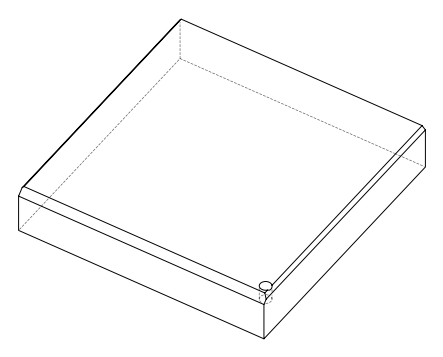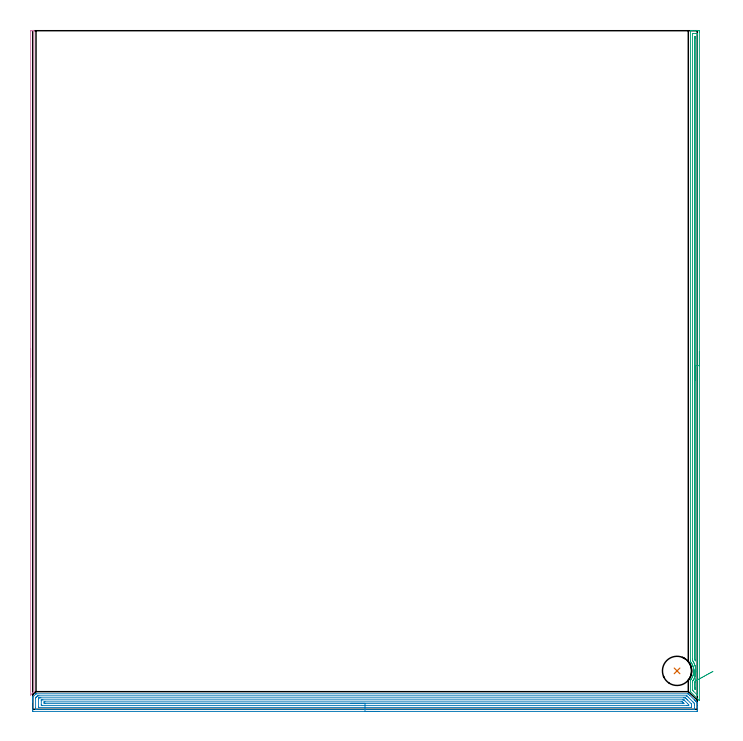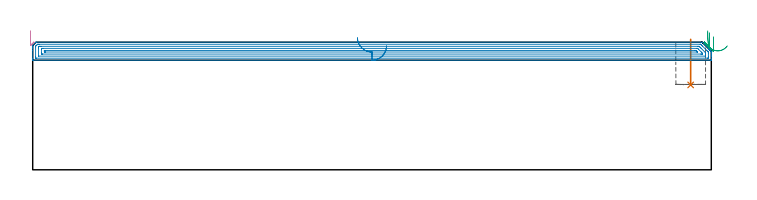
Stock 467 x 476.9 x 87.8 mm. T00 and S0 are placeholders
(PLAN: 4 operations, 1 tool changes, 34.3 min)
(1 INDEXABLE_INSERT_DRILL_BLIND_HOLE_FROM_SOLID | STEP1POCKET | NXT0302_012 | 0.13 min | 9609 mm3)
(2 AREA_MILL | FG_CHAMFER_SURFACE | UGT0205_001 | 18.82 min | 35906 mm3)
(3 AREA_MILL_1 | FG_CHAMFER_SURFACE_1 | UGT0205_001 | 11.44 min | 9235 mm3)
(4 AREA_MILL_2 | FG_CHAMFER_SURFACE_2 | UGT0205_001 | 3.88 min | 1231 mm3)
(TOOL NXT0302_012 | Index. Insert Drill 20.5mm [880-D2050L25-03] | D20.5 PA176 FL62 Z2)
(TOOL UGT0205_001 | Chamfer Mill 20 x 3 x 45 deg. | D20 FL50 Z2)
(OP 1 INDEXABLE_INSERT_DRILL_BLIND_HOLE_FROM_SOLID)
G17 G21 G94 G90
T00 M6
G54
G17 G0 G90 X452.8 Y27. S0 M3
G43 Z97.8 H1
G94 G81 G98 Z58.4 F250. R89.8
G80
M5
M2
(OP 2 AREA_MILL)
G17 G21 G94 G90
T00 M6
G54
G17 G0 G90 X243.5 Y-1.5 S1061 M3
G43 Z97.8 H0
Z85.4
G94 G1 X243.462 Z84.528 F250.
X243.348 Z83.664
X243.159 Z82.812
X242.897 Z81.98
X242.563 Z81.174
X242.16 Z80.4
X241.692 Z79.664
X241.16 Z78.972
X240.571 Z78.329
X239.928 Z77.74
X239.236 Z77.209
X238.5 Z76.74
X237.726 Z76.337
X236.92 Z76.003
X236.088 Z75.741
X235.237 Z75.552
X234.372 Z75.438
X233.5 Z75.4
X0.626 Y-1.499 Z75.401
X0.161 Y-1.495 Z75.403
X0.01 Y-1.492 Z75.406
X0.005 Y-1.035 Z75.862
X0. Y-0.417 Z76.48
Y5.141 Z82.036
Y6.552 Z83.448
Y6.906 Z83.801
Y7.614 Z84.514
Y7.962 Z84.862
Y8.549 Z85.448
X0.003 Y8.6 Z85.499
Y8.604 Z85.503
X2.276 Y10.877 Z87.775
X2.29 Y10.887 Z87.786
X2.304 Y10.894 Z87.791
X2.414 Y10.9 Z87.8
X460.116
X460.696 Y10.895 Z87.787
X460.722 Y10.879 Z87.778
X460.724 Y10.877 Z87.776
X461.754 Y9.847 Z86.744
X464.99 Y6.612 Z83.508
X465.091 Y6.51 Z83.409
X465.182 Y6.419 Z83.318
X465.284 Y6.318 Z83.214
X465.381 Y6.219 Z83.119
X465.48 Y6.121 Z83.02
X465.578 Y6.024 Z82.92
X465.671 Y5.929 Z82.828
X465.778 Y5.823 Z82.722
X465.872 Y5.729 Z82.625
X465.962 Y5.639 Z82.538
X466.076 Y5.525 Z82.424
X466.167 Y5.435 Z82.331
X466.252 Y5.348 Z82.247
X466.374 Y5.227 Z82.126
X466.461 Y5.141 Z82.037
X466.672 Y4.929 Z81.828
X466.702 Y4.898 Z81.798
X466.901 Y4.7 Z81.599
X466.97 Y4.628 Z81.527
X466.999 Y4.59 Z81.487
X467. Y4.259 Z81.157
Y4.169 Z81.067
Y3.376 Z80.271
Y2.14 Z79.037
Y1.612 Z78.506
Y0.993 Z77.889
Y-0.771 Z76.125
X466.997 Y-1.035 Z75.861
X466.99 Y-1.491 Z75.405
X466.839 Y-1.495 Z75.403
X466.374 Y-1.5 Z75.4
X233.5
Y-0.086 Z76.814
X2.414 Y-0.085 Z76.815
X2.345
X2.034 Y-0.079 Z76.821
X2.01 Y0.023 Z76.923
X2.003 Y0.252 Z77.152
X2.001 Y0.729 Z77.629
X2. Y1.138 Z78.038
X2.001 Y7.788 Z84.688
X2.003 Y7.993 Z84.893
X2.006 Y8.095 Z84.995
X2.01 Y8.144 Z85.044
X2.03 Y8.168 Z85.068
X2.414 Y8.564 Z85.464
X2.468 Y8.618 Z85.518
X2.52 Y8.671 Z85.571
X2.913 Y9.061 Z85.961
X3.308 Y9.449 Z86.349
X3.347 Y9.479 Z86.379
X3.382 Y9.481 Z86.381
X4.202 Y9.485 Z86.385
X4.27 Y9.486 Z86.386
X459.29
X459.497 Y9.484 Z86.384
X459.599 Y9.481 Z86.381
X459.646 Y9.479 Z86.379
X459.735 Y9.404 Z86.304
X460.116 Y9.032 Z85.932
X460.479 Y8.671 Z85.571
X461.01 Y8.141 Z85.041
X464.009 Y5.141 Z82.041
X464.586 Y4.563 Z81.463
X464.884 Y4.259 Z81.159
X464.982 Y4.156 Z81.056
X464.99 Y4.054 Z80.954
X464.997 Y3.853 Z80.753
X464.999 Y3.376 Z80.276
X465. Y2.968 Z79.868
Y1.203 Z78.103
X464.999 Y0.729 Z77.629
X464.997 Y0.323 Z77.223
X464.989 Y-0.079 Z76.821
X464.586 Y-0.085 Z76.815
X464.517
X233.5 Y-0.086 Z76.814
Y1.328 Z78.228
X4.202 Y1.329 Z78.229
X4.107 Y1.33 Z78.23
X4.031 Y1.333 Z78.233
X4.015 Y1.335 Z78.235
X4.01 Y1.356 Z78.256
X4.006 Y1.412 Z78.312
X4.001 Y1.612 Z78.512
X4. Y7.105 Z84.005
X4.004 Y7.447 Z84.347
X4.008 Y7.617 Z84.517
X4.012 Y7.701 Z84.601
X4.092 Y7.788 Z84.688
X4.145 Y7.845 Z84.745
X4.202 Y7.901 Z84.801
X4.363 Y8.052 Z84.952
X4.506 Y8.064 Z84.964
X4.812 Y8.069 Z84.969
X5.096 Y8.07 Z84.97
X5.703 Y8.071 Z84.971
X457.434
X458.042 Y8.07 Z84.97
X458.328 Y8.068 Z84.968
X458.61 Y8.065 Z84.965
X458.901 Y7.788 Z84.688
X459.222 Y7.477 Z84.377
X459.795 Y6.906 Z83.806
X460.116 Y6.585 Z83.485
X462.798 Y3.901 Z80.801
X462.925 Y3.768 Z80.668
X462.987 Y3.702 Z80.602
X462.992 Y3.576 Z80.476
X462.997 Y3.376 Z80.276
X463. Y3.177 Z80.077
Y2.294 Z79.194
X462.999 Y1.612 Z78.512
X462.998 Y1.415 Z78.315
X462.99 Y1.347 Z78.247
X462.987 Y1.335 Z78.235
X462.976 Y1.333 Z78.233
X462.941 Y1.33 Z78.23
X462.798 Y1.329 Z78.229
X233.5 Y1.328 Z78.228
Y2.743 Z79.643
X6.884
X6.631 Y2.744 Z79.644
X6.135 Y2.748 Z79.648
X6.026 Y2.75 Z79.65
X6.01 Y2.939 Z79.839
X6. Y3.366 Z80.266
Y6.014 Z82.914
X6.001 Y6.46 Z83.36
X6.003 Y6.569 Z83.469
X6.006 Y6.623 Z83.523
X6.009 Y6.645 Z83.545
X6.03 Y6.65 Z83.55
X6.246 Y6.654 Z83.554
X6.884 Y6.657 Z83.557
X7.136
X456.792
X457.434 Y6.655 Z83.555
X457.525 Y6.653 Z83.553
X457.578 Y6.65 Z83.55
X457.627 Y6.612 Z83.512
X457.829 Y6.415 Z83.315
X458.227 Y6.024 Z82.924
X460.116 Y4.135 Z81.035
X460.867 Y3.376 Z80.276
X460.972 Y3.267 Z80.167
X460.99 Y3.158 Z80.058
X460.996 Y2.94 Z79.84
Y2.831 Z79.731
X460.994 Y2.777 Z79.677
X460.991 Y2.755 Z79.655
X460.97 Y2.75 Z79.65
X460.754 Y2.746 Z79.646
X460.116 Y2.743 Z79.643
X459.864
X233.5
Y4.157 Z81.057
X8.672
X8.569 Y4.158 Z81.058
X8.362 Y4.162 Z81.062
X8.01 Y4.171 Z81.071
X8.008 Y4.259 Z81.159
X8.002 Y4.92 Z81.82
X8.006 Y5.141 Z82.041
X8.01 Y5.222 Z82.122
X8.018 Y5.236 Z82.136
X8.121 Y5.239 Z82.139
X8.259 Y5.242 Z82.142
X8.465 Y5.243 Z82.143
X8.569
X455.646
X456.442 Y5.238 Z82.138
X456.54 Y5.236 Z82.136
X456.649 Y5.141 Z82.041
X457.434 Y4.365 Z81.265
X457.536 Y4.259 Z81.159
X457.622 Y4.163 Z81.063
X457.534 Y4.16 Z81.06
X457.434 Y4.159 Z81.059
X456.643 Y4.157 Z81.057
X233.5
X232.628 Z81.095
X231.764 Z81.209
X230.912 Z81.398
X230.08 Z81.66
X229.274 Z81.994
X228.5 Z82.397
X227.764 Z82.865
X227.072 Z83.396
X226.429 Z83.986
X225.84 Z84.629
X225.309 Z85.321
X224.84 Z86.057
X224.437 Z86.831
X224.103 Z87.637
X223.841 Z88.469
X223.652 Z89.32
X223.538 Z90.185
X223.5 Z91.057
G0 Z97.8
M5
M2
(OP 3 AREA_MILL_1)
G17 G21 G94 G90
T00 M6
G54
G17 G0 G90 X468.5 Y251.5 S1061 M3
G43 Z97.8 H0
Z91.5
G94 G1 Y251.462 Z90.628 F250.
Y251.348 Z89.764
Y251.159 Z88.912
Y250.897 Z88.08
Y250.563 Z87.274
Y250.16 Z86.5
Y249.692 Z85.764
Y249.16 Z85.072
Y248.571 Z84.429
Y247.928 Z83.84
Y247.236 Z83.308
Y246.5 Z82.84
Y245.726 Z82.437
Y244.92 Z82.103
Y244.088 Z81.841
Y243.237 Z81.652
Y242.372 Z81.538
Y241.5 Z81.5
X468.499 Y6.285 Z81.501
Y6.258
X468.494 Y6.117 Z81.504
X468.446 Y6.16 Z81.552
X468.315 Y6.285 Z81.683
X462.432 Y12.168 Z87.568
X462.22 Y12.384 Z87.774
X462.204 Y12.405 Z87.789
X462.2 Y12.545 Z87.8
Y20.147
X462.206 Y20.473 Z87.792
X462.285 Y20.578 Z87.712
X462.392 Y20.717 Z87.605
X462.553 Y20.937 Z87.441
X462.605 Y21.006 Z87.392
X462.632 Y21.042 Z87.366
X462.697 Y21.131 Z87.299
X462.969 Y21.542 Z87.026
X463.253 Y22.025 Z86.745
X463.485 Y22.469 Z86.514
X463.653 Y22.831 Z86.343
X463.694 Y22.919 Z86.302
X463.848 Y23.287 Z86.148
X464.033 Y23.813 Z85.964
X464.142 Y24.172 Z85.855
X464.168 Y24.259 Z85.829
X464.283 Y24.707 Z85.715
X464.376 Y25.153 Z85.623
X464.431 Y25.514 Z85.562
X464.447 Y25.601 Z85.549
X464.463 Y25.729 Z85.536
X464.465 Y25.753 Z85.533
X464.479 Y25.876 Z85.518
X464.487 Y25.961 Z85.507
X464.498 Y26.047 Z85.497
X464.531 Y26.495 Z85.466
X464.548 Y26.942 Z85.452
Y26.95
X464.543 Y27.083 Z85.454
X464.535 Y27.302
X464.534 Y27.389 Z85.457
X464.51 Y27.836 Z85.489
X464.508 Y27.854 Z85.491
X464.463 Y28.283 Z85.536
X464.414 Y28.61 Z85.584
X464.396 Y28.731 Z85.602
X464.324 Y29.091 Z85.669
X464.309 Y29.177 Z85.688
X464.307 Y29.188 Z85.691
X464.244 Y29.447 Z85.753
X464.221 Y29.538 Z85.774
X464.201 Y29.626 Z85.796
X464.093 Y29.985 Z85.899
X464.069 Y30.071 Z85.925
X464.02 Y30.214 Z85.974
X463.944 Y30.433 Z86.05
X463.85 Y30.714 Z86.149
X463.781 Y30.88 Z86.216
X463.747 Y30.965 Z86.251
X463.587 Y31.317 Z86.413
X463.542 Y31.414 Z86.457
X463.358 Y31.774 Z86.638
X463.316 Y31.859 Z86.682
X462.971 Y32.459 Z87.028
X462.778 Y32.753 Z87.222
X462.467 Y33.184 Z87.533
X462.271 Y33.451 Z87.729
X462.233 Y33.511 Z87.767
X462.221 Y33.529 Z87.779
X462.212 Y33.554 Z87.788
X462.21 Y33.563 Z87.79
X462.209 Y33.571 Z87.791
X462.205 Y34.447 Z87.795
X462.2 Y476.715 Z87.8
X462.203 Y476.89 Z87.788
X462.221 Y476.892 Z87.77
X462.61 Y476.9 Z87.39
X462.849 Z87.15
X463.581 Z86.414
X464.831 Z85.166
X466.235 Z83.761
X466.86 Z83.136
X467.745 Z82.252
X468.004 Y476.897 Z81.993
X468.491 Y476.891 Z81.506
X468.494 Y476.764 Z81.503
X468.499 Y476.268 Z81.501
X468.5 Y475.766 Z81.5
Y241.5
X467.086 Z82.914
Y10.31
X467.085 Y10.122 Z82.915
X467.083 Y10.029 Z82.917
X467.08 Y9.985 Z82.92
X467.079 Y9.983 Z82.921
X467.064 Y9.995 Z82.936
X466.966 Y10.087 Z83.034
X466.74 Y10.31 Z83.26
X464.465 Y12.585 Z85.535
X464.06 Y12.993 Z85.94
X463.644 Y13.418 Z86.356
X463.621 Y13.454 Z86.379
X463.619 Y13.477 Z86.381
X463.616 Y13.53 Z86.384
X463.615 Y13.638 Z86.385
X463.614 Y13.853 Z86.386
X463.615 Y19.288 Z86.385
X463.621 Y19.501 Z86.379
X463.633 Y19.613 Z86.367
X463.743 Y19.784 Z86.257
X463.976 Y20.147 Z86.024
X464.162 Y20.454 Z85.838
X464.465 Y20.981 Z85.535
X464.487 Y21.02 Z85.513
X464.498 Y21.042 Z85.502
X464.776 Y21.622 Z85.224
X464.921 Y21.936 Z85.079
X464.998 Y22.114 Z85.002
X465.048 Y22.241 Z84.952
X465.268 Y22.831 Z84.732
X465.28 Y22.866 Z84.72
X465.289 Y22.892 Z84.711
X465.35 Y23.082 Z84.65
X465.493 Y23.581 Z84.507
X465.53 Y23.725 Z84.47
X465.666 Y24.3 Z84.334
X465.732 Y24.619 Z84.268
X465.804 Y25.055 Z84.196
X465.866 Y25.514 Z84.134
X465.887 Y25.689 Z84.113
X465.902 Y25.85 Z84.098
X465.94 Y26.408 Z84.06
X465.951 Y26.599 Z84.049
X465.952 Y26.627 Z84.048
X465.953 Y26.693 Z84.047
X465.948 Y27.302 Z84.052
X465.938 Y27.603 Z84.062
X465.895 Y28.197 Z84.105
X465.855 Y28.58 Z84.145
X465.781 Y29.091 Z84.219
X465.678 Y29.654 Z84.322
X465.602 Y29.985 Z84.398
X465.515 Y30.342 Z84.485
X465.372 Y30.858 Z84.628
X465.365 Y30.88 Z84.635
X465.35 Y30.925 Z84.65
X465.043 Y31.774 Z84.957
X464.808 Y32.322 Z85.192
X464.639 Y32.668 Z85.361
X464.465 Y33.01 Z85.535
X464.152 Y33.563 Z85.848
X464.027 Y33.775 Z85.973
X463.627 Y34.411 Z86.373
X463.62 Y35.351 Z86.38
X463.615 Y474.802 Z86.385
X463.616 Y474.856 Z86.384
X463.618 Y474.881 Z86.382
X463.62 Y474.887 Z86.38
X463.634 Y474.89 Z86.366
X464.051 Y474.898 Z85.949
X466.235 Y474.9 Z83.765
X466.705 Y474.898 Z83.295
X466.959 Y474.89 Z83.041
X467.079 Y474.884 Z82.921
X467.085 Y474.514 Z82.915
Y474.479
X467.086 Y241.5 Z82.914
X465.672 Z84.328
X465.671 Y34.116 Z84.329
X465.669 Y34.098 Z84.331
X465.659 Y34.111 Z84.341
X465.35 Y34.659 Z84.65
X465.099 Y35.098 Z84.901
X465.057 Y35.176 Z84.943
X465.041 Y35.209 Z84.959
X465.039 Y35.245 Z84.961
X465.036 Y35.351 Z84.964
X465.034 Y35.671 Z84.966
X465.029 Y472.121 Z84.971
X465.031 Y472.691 Z84.969
X465.034 Y472.852 Z84.966
X465.035 Y472.885 Z84.965
X465.075 Y472.89 Z84.925
X465.146 Y472.897 Z84.854
X465.35 Y472.895 Z84.65
X465.557 Y472.89 Z84.443
X465.665 Y472.876 Z84.335
X465.668 Y472.799 Z84.332
X465.67 Y472.691 Z84.33
X465.671 Y472.366 Z84.329
X465.672 Y471.796 Z84.328
Y241.5
Y240.628 Z84.367
Y239.764 Z84.48
Y238.912 Z84.669
Y238.08 Z84.932
Y237.274 Z85.265
Y236.5 Z85.668
Y235.764 Z86.137
Y235.072 Z86.668
Y234.429 Z87.257
Y233.84 Z87.901
Y233.309 Z88.593
Y232.84 Z89.328
Y232.437 Z90.102
Y232.103 Z90.908
Y231.841 Z91.74
Y231.652 Z92.592
Y231.538 Z93.457
Y231.5 Z94.328
G0 Z97.8
X464.519 Y28.374
Z95.57
G1 X464.509 Y28.451 Z94.701
X464.508 Y28.452 Z93.829
X464.518 Y28.379 Z92.959
X464.538 Y28.23 Z92.1
X464.568 Y28.008 Z91.257
X464.608 Y27.714 Z90.437
X464.657 Y27.35 Z89.645
X464.715 Y26.919 Z88.889
X464.782 Y26.425 Z88.173
X464.856 Y25.87 Z87.504
X464.939 Y25.26 Z86.886
X465.028 Y24.599 Z86.324
X465.123 Y23.892 Z85.822
X465.224 Y23.144 Z85.384
X465.33 Y22.361 Z85.014
X465.439 Y21.549 Z84.714
X465.552 Y20.714 Z84.487
X465.666 Y19.863 Z84.334
X465.668 Y19.848 Z84.332
X465.67 Y19.824 Z84.33
X465.671 Y19.253 Z84.329
X465.672 Y18.928 Z84.328
Y15.351
X465.671 Y14.781 Z84.329
X465.67 Y14.457 Z84.33
X465.666 Y13.887 Z84.334
X465.665 Y13.859 Z84.335
X465.623 Y13.887 Z84.377
X465.35 Y14.156 Z84.65
X465.043 Y14.469 Z84.957
X465.036 Y14.781 Z84.964
X465.031 Y15.104 Z84.969
X465.029 Y15.676 Z84.971
Y16.001
X465.028 Y17.464 Z84.972
X465.029 Y17.789 Z84.971
X465.031 Y18.359 Z84.969
X465.033 Y18.643 Z84.967
X465.036 Y18.782 Z84.964
X465.35 Y19.338 Z84.65
X465.643 Y19.851 Z84.357
X465.666 Y19.863 Z84.334
X466.263 Y20.189 Z83.787
X466.9 Y20.536 Z83.302
X467.571 Y20.902 Z82.882
X468.272 Y21.284 Z82.53
X468.998 Y21.679 Z82.249
X469.741 Y22.084 Z82.041
X470.498 Y22.497 Z81.908
X471.263 Y22.914 Z81.851
X472.029 Y23.331 Z81.869
X472.79 Y23.746 Z81.964
X473.542 Y24.156 Z82.133
X474.277 Y24.556 Z82.377
X474.991 Y24.946 Z82.693
X475.678 Y25.32 Z83.078
X476.333 Y25.677 Z83.53
X476.951 Y26.014 Z84.045
X477.528 Y26.328 Z84.62
X478.058 Y26.617 Z85.25
G0 Z97.8
M5
M2
(OP 4 AREA_MILL_2)
G17 G21 G94 G90
T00 M6
G54
G17 G0 G90 X-1.5 Y233.5 S1061 M3
G43 Z97.8 H0
Z95.5
G94 G1 Y233.538 Z94.628 F250.
Y233.652 Z93.763
Y233.841 Z92.912
Y234.103 Z92.08
Y234.437 Z91.274
Y234.84 Z90.5
Y235.309 Z89.764
Y235.84 Z89.072
Y236.429 Z88.429
Y237.072 Z87.84
Y237.764 Z87.308
Y238.5 Z86.84
Y239.274 Z86.437
Y240.08 Z86.103
Y240.912 Z85.841
Y241.764 Z85.652
Y242.628 Z85.538
Y243.5 Z85.5
Y476.279
X-1.498 Y476.582 Z85.502
X-1.493 Y476.866 Z85.504
X-1.491 Y476.896 Z85.505
X-1.219 Y476.9 Z85.777
X-0.689 Z86.306
X-0.35 Z86.645
X0.581 Z87.58
X0.693 Y476.896 Z87.685
X0.797 Y476.89 Z87.788
X0.8 Y476.725 Z87.8
Y12.506
X0.803 Y12.413 Z87.796
X0.76 Y12.362 Z87.756
X0.616 Y12.216 Z87.615
X-1.324 Y10.275 Z85.673
X-1.436 Y10.163 Z85.562
X-1.493 Y10.118 Z85.504
X-1.495 Y10.133 Z85.503
X-1.499 Y10.196 Z85.499
X-1.5 Y243.5 Z85.5
Y244.372 Z85.538
Y245.237 Z85.652
Y246.088 Z85.841
Y246.92 Z86.103
Y247.726 Z86.437
Y248.5 Z86.84
Y249.236 Z87.308
Y249.928 Z87.84
Y250.571 Z88.429
Y251.16 Z89.072
Y251.692 Z89.764
Y252.16 Z90.5
Y252.563 Z91.274
Y252.897 Z92.08
Y253.159 Z92.912
Y253.348 Z93.763
Y253.462 Z94.628
Y253.5 Z95.5
G0 Z97.8
M5
M2
